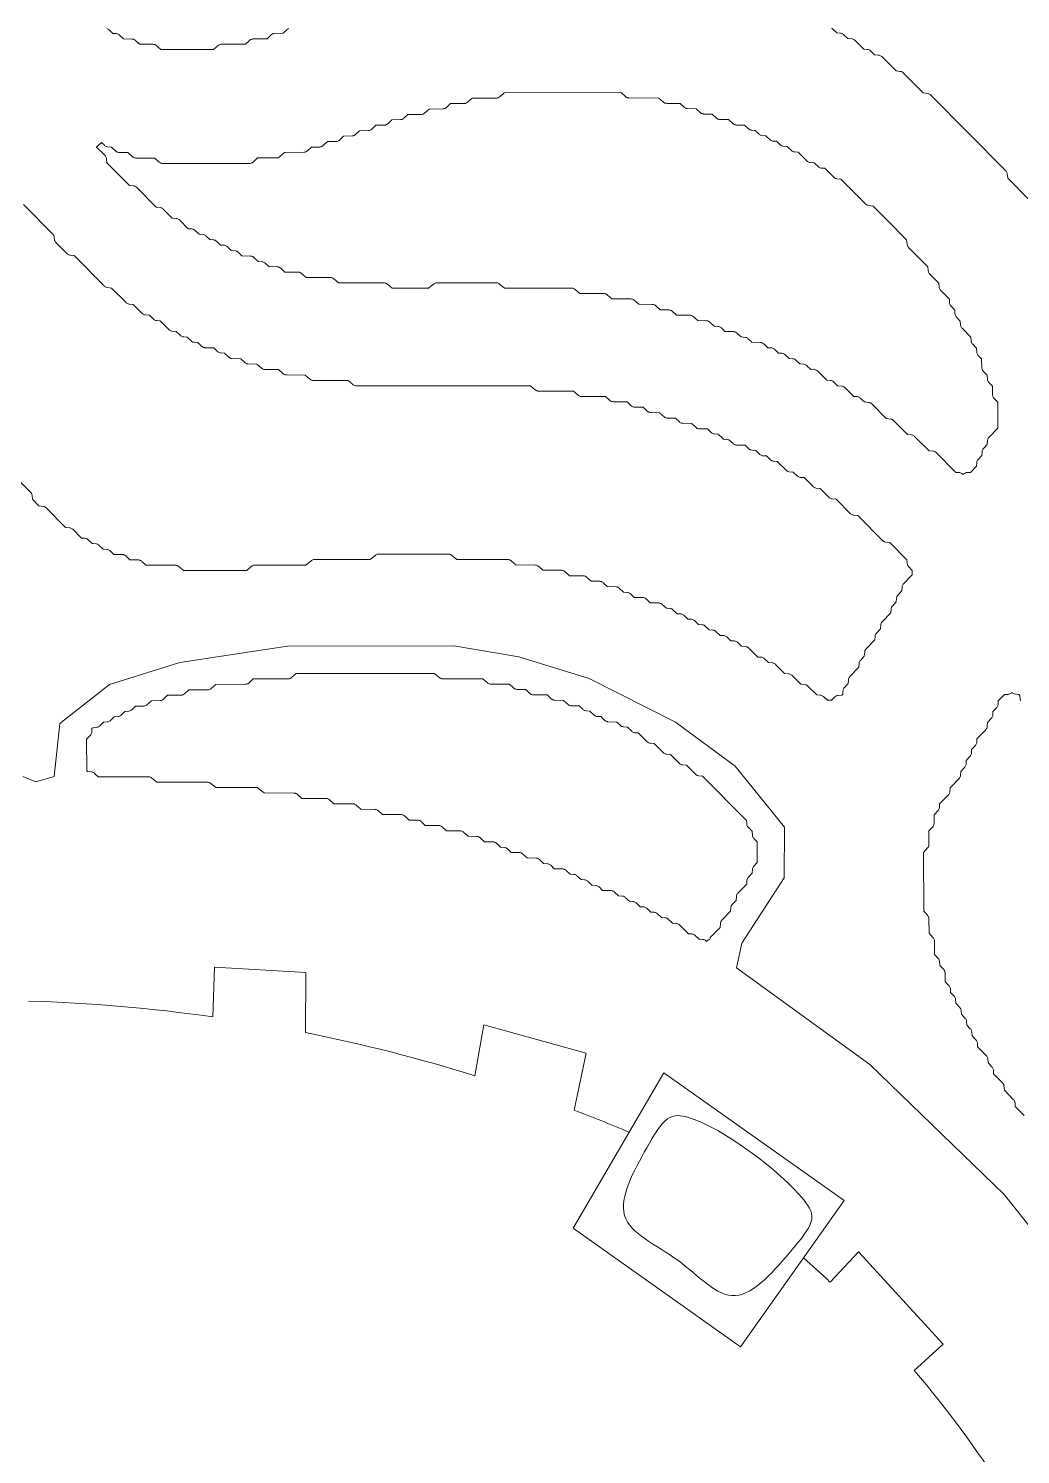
# Model space of a CAD drawing. Header units: inches. Extents: x 36 to 79.5, y 17.3 to 55.9.
# Drawn here: x 48.14 to 53.05, y 37.11 to 44.16 of the extents above; entities that cross this region are included whole.
import ezdxf

# ---------------------------------------------------------------- set-up
doc = ezdxf.new("R2010")
doc.units = ezdxf.units.IN
for name, color, linetype, lineweight in [('01_ORIGINAL_CAD', 7, 'Continuous', 20), ('02_APPROVED_PDF_OUTLINES', 7, 'Continuous', 15), ('04_APPROVED_PERIMETER', 7, 'Continuous', 15)]:
    doc.layers.add(name, color=color, linetype=linetype, lineweight=lineweight)

msp = doc.modelspace()

# ---------------------------------------------------------------- linework, layer by layer
at = {"layer": '01_ORIGINAL_CAD'}
msp.add_lwpolyline([(50.1404, 46.0145, -0.546754), (57.6505, 41.0455, 0.171391), (58.1845, 40.3509, 0.171391)], format="xyb", dxfattribs=at)
for points in [[(49.0534, 39.2724), (49.0621, 39.5186), (49.5148, 39.4915), (49.5133, 39.1941)], [(50.3503, 38.9811), (50.3957, 39.232), (50.9015, 39.0933), (50.8421, 38.8111)], [(51.2858, 38.9961), (52.1779, 38.364), (51.6649, 37.64), (50.8365, 38.2269), (51.2858, 38.9961)], [(52.2493, 38.1107), (52.1082, 37.9605)], [(52.2493, 38.1107), (52.6681, 37.6537), (52.5252, 37.5228)]]:
    msp.add_lwpolyline(points, dxfattribs=at)
for centre, radius, start, end in [((47.8977, 31.0932), 8.2604, 81.95727, 88.30736), ((47.8977, 31.0932), 8.2604, 72.72792, 78.72142), ((47.8977, 31.0932), 8.2604, 67.08551, 69.11803), ((48.3626, 33.9743), 5.4698, 46.78254, 48.64403), ((48.3626, 33.9743), 5.4698, 32.63878, 40.4465)]:
    msp.add_arc(centre, radius, start, end, dxfattribs=at)
at = {"layer": '02_APPROVED_PDF_OUTLINES'}
for points in [[(49.4292, 44.1611), (49.4265, 44.1598), (49.4239, 44.1581), (49.4215, 44.1561), (49.4016, 44.1371), (49.3586, 44.1361), (49.3556, 44.1358), (49.3526, 44.1352), (49.3497, 44.1342), (49.3469, 44.1329), (49.3443, 44.1312), (49.342, 44.1292), (49.3221, 44.1102), (49.2527, 44.1092), (49.2496, 44.1089), (49.2466, 44.1083), (49.2436, 44.1073), (49.2408, 44.106), (49.2382, 44.1043), (49.2358, 44.1023), (49.2161, 44.0835), (49.0966, 44.0831), (49.0936, 44.0829), (49.0906, 44.0823), (49.0878, 44.0814), (49.085, 44.0802), (49.0824, 44.0786), (49.0801, 44.0768), (49.0574, 44.0565), (48.7969, 44.0563), (48.7741, 44.0765), (48.7717, 44.0784), (48.7692, 44.08), (48.7664, 44.0812), (48.7635, 44.0821), (48.7606, 44.0826), (48.7576, 44.0828), (48.6912, 44.083), (48.6713, 44.1019), (48.669, 44.1039), (48.6664, 44.1055), (48.6636, 44.1069), (48.6607, 44.1079), (48.6577, 44.1085), (48.6546, 44.1087), (48.6117, 44.1096), (48.5916, 44.1287), (48.5889, 44.1309), (48.5858, 44.1328), (48.5825, 44.1342), (48.5791, 44.1351), (48.5755, 44.1355), (48.5588, 44.1362), (48.5385, 44.1555), (48.5357, 44.1577), (48.5327, 44.1596), (48.5294, 44.161)], [(53.0865, 43.3207), (52.9884, 43.42), (52.9852, 43.443), (52.9845, 43.4461), (52.9835, 43.4492), (52.982, 43.452), (52.9803, 43.4547), (52.9782, 43.4571), (52.6058, 43.8326), (52.6034, 43.8347), (52.6007, 43.8366), (52.5978, 43.838), (52.5948, 43.8391), (52.5916, 43.8397), (52.5689, 43.843), (52.4706, 43.9418), (52.4679, 43.9441), (52.465, 43.946), (52.4619, 43.9475), (52.4585, 43.9485), (52.4551, 43.949), (52.4355, 43.9508), (52.3642, 44.0222), (52.3616, 44.0245), (52.3587, 44.0264), (52.3555, 44.0279), (52.3522, 44.0289), (52.3487, 44.0295), (52.3287, 44.0313), (52.308, 44.0509), (52.3052, 44.0532), (52.3022, 44.055), (52.2989, 44.0564), (52.2954, 44.0573), (52.2919, 44.0578), (52.2755, 44.0585), (52.2313, 44.1027), (52.2287, 44.105), (52.2258, 44.1069), (52.2226, 44.1083), (52.2193, 44.1094), (52.2159, 44.1099), (52.1959, 44.1117), (52.1751, 44.1313), (52.1723, 44.1336), (52.1693, 44.1355), (52.166, 44.1369), (52.1626, 44.1378), (52.159, 44.1382), (52.1423, 44.1389), (52.122, 44.1581), (52.1192, 44.1604), (52.1162, 44.1623)], [(48.117, 43.2898), (48.2664, 43.1392), (48.2697, 43.1162), (48.2703, 43.113), (48.2714, 43.11), (48.2728, 43.1071), (48.2746, 43.1044), (48.2767, 43.102), (48.3322, 43.0465), (48.3348, 43.0442), (48.3377, 43.0423), (48.3409, 43.0408), (48.3442, 43.0398), (48.3477, 43.0392), (48.3672, 43.0375), (48.516, 42.8875), (48.5184, 42.8854), (48.5211, 42.8836), (48.524, 42.8821), (48.527, 42.881), (48.5302, 42.8804), (48.5529, 42.8771), (48.6246, 42.8051), (48.6273, 42.8029), (48.6302, 42.8009), (48.6333, 42.7995), (48.6367, 42.7984), (48.6401, 42.7979), (48.6597, 42.7962), (48.7044, 42.7515), (48.707, 42.7492), (48.7099, 42.7473), (48.7131, 42.7458), (48.7164, 42.7448), (48.7199, 42.7443), (48.7399, 42.7425), (48.7606, 42.7228), (48.7634, 42.7206), (48.7664, 42.7187), (48.7697, 42.7173), (48.7732, 42.7164), (48.7767, 42.716), (48.7931, 42.7153), (48.8373, 42.6711), (48.8399, 42.6688), (48.8428, 42.6669), (48.846, 42.6654), (48.8493, 42.6644), (48.8527, 42.6639), (48.8727, 42.6621), (48.8935, 42.6424), (48.8962, 42.6401), (48.8993, 42.6383), (48.9026, 42.6369), (48.906, 42.636), (48.9096, 42.6356), (48.9263, 42.6349), (48.9466, 42.6156), (48.9494, 42.6133), (48.9524, 42.6115), (48.9557, 42.6101), (48.9592, 42.6092), (48.9627, 42.6088), (48.9795, 42.6081), (48.9998, 42.5888), (49.0021, 42.5868), (49.0047, 42.5852), (49.0075, 42.5838), (49.0104, 42.5828), (49.0134, 42.5822), (49.0164, 42.582), (49.0591, 42.5811), (49.0764, 42.5638), (49.0791, 42.5616), (49.082, 42.5597), (49.0851, 42.5582), (49.0884, 42.5572), (49.0918, 42.5567), (49.1118, 42.5549), (49.1326, 42.5352), (49.1349, 42.5333), (49.1375, 42.5316), (49.1403, 42.5303), (49.1432, 42.5293), (49.1462, 42.5286), (49.1493, 42.5284), (49.1922, 42.5275), (49.2123, 42.5085), (49.2146, 42.5065), (49.2172, 42.5048), (49.22, 42.5035), (49.2229, 42.5025), (49.2259, 42.5019), (49.2289, 42.5016), (49.2724, 42.5007), (49.2954, 42.4802), (49.2978, 42.4784), (49.3003, 42.4768), (49.3031, 42.4756), (49.3059, 42.4747), (49.3089, 42.4741), (49.3119, 42.474), (49.3788, 42.4737), (49.4016, 42.4535), (49.404, 42.4516), (49.4066, 42.4501), (49.4093, 42.4488), (49.4122, 42.4479), (49.4152, 42.4474), (49.4182, 42.4472), (49.5116, 42.447), (49.5344, 42.4267), (49.5368, 42.4249), (49.5394, 42.4233), (49.5421, 42.4221), (49.545, 42.4212), (49.548, 42.4206), (49.551, 42.4205), (49.724, 42.4203), (49.7468, 42.4001), (49.7492, 42.3982), (49.7518, 42.3966), (49.7545, 42.3954), (49.7574, 42.3945), (49.7604, 42.394), (49.7634, 42.3938), (50.6266, 42.3941), (50.6494, 42.3739), (50.6517, 42.372), (50.6543, 42.3705), (50.6571, 42.3692), (50.66, 42.3683), (50.6629, 42.3678), (50.6659, 42.3676), (50.839, 42.3675), (50.8618, 42.3472), (50.8641, 42.3454), (50.8667, 42.3438), (50.8695, 42.3426), (50.8723, 42.3417), (50.8753, 42.3411), (50.8783, 42.3409), (50.9978, 42.3407), (51.0176, 42.3219), (51.02, 42.3199), (51.0226, 42.3183), (51.0254, 42.3169), (51.0284, 42.3159), (51.0314, 42.3153), (51.0345, 42.3151), (51.1039, 42.3141), (51.1239, 42.2952), (51.1262, 42.2932), (51.1288, 42.2915), (51.1316, 42.2902), (51.1345, 42.2892), (51.1375, 42.2886), (51.1405, 42.2883), (51.1835, 42.2874), (51.2036, 42.2684), (51.2059, 42.2664), (51.2085, 42.2647), (51.2113, 42.2634), (51.2142, 42.2624), (51.2172, 42.2618), (51.2202, 42.2615), (51.2636, 42.2606), (51.2867, 42.2402), (51.289, 42.2383), (51.2916, 42.2368), (51.2943, 42.2355), (51.2972, 42.2346), (51.3001, 42.2341), (51.3031, 42.2339), (51.343, 42.2337), (51.3629, 42.2148), (51.3653, 42.2129), (51.3679, 42.2112), (51.3706, 42.2098), (51.3735, 42.2089), (51.3765, 42.2082), (51.3796, 42.208), (51.423, 42.2071), (51.446, 42.1866), (51.4484, 42.1848), (51.451, 42.1832), (51.4537, 42.182), (51.4566, 42.1811), (51.4595, 42.1805), (51.4625, 42.1803), (51.5021, 42.1801), (51.5193, 42.1631), (51.5219, 42.1608), (51.5248, 42.1589), (51.528, 42.1575), (51.5313, 42.1564), (51.5347, 42.1559), (51.5547, 42.1541), (51.5754, 42.1345), (51.5782, 42.1322), (51.5813, 42.1303), (51.5845, 42.129), (51.588, 42.128), (51.5915, 42.1276), (51.6083, 42.1269), (51.6286, 42.1077), (51.6309, 42.1057), (51.6335, 42.104), (51.6363, 42.1027), (51.6392, 42.1017), (51.6422, 42.1011), (51.6452, 42.1008), (51.6879, 42.0999), (51.7052, 42.0827), (51.7079, 42.0804), (51.7108, 42.0785), (51.7139, 42.0771), (51.7172, 42.0761), (51.7206, 42.0755), (51.7406, 42.0738), (51.7614, 42.0541), (51.7642, 42.0518), (51.7672, 42.05), (51.7705, 42.0486), (51.774, 42.0477), (51.7775, 42.0472), (51.7942, 42.0465), (51.8145, 42.0273), (51.8173, 42.025), (51.8204, 42.0232), (51.8236, 42.0218), (51.8271, 42.0209), (51.8306, 42.0204), (51.847, 42.0197), (51.8912, 41.9755), (51.8938, 41.9732), (51.8967, 41.9713), (51.8999, 41.9699), (51.9032, 41.9689), (51.9067, 41.9683), (51.9267, 41.9665), (51.9474, 41.9469), (51.9502, 41.9446), (51.9532, 41.9427), (51.9565, 41.9414), (51.96, 41.9404), (51.9635, 41.94), (51.9799, 41.9393), (52.0241, 41.8951), (52.0267, 41.8928), (52.0296, 41.8909), (52.0328, 41.8895), (52.0361, 41.8884), (52.0395, 41.8879), (52.0592, 41.8861), (52.1038, 41.8415), (52.1064, 41.8392), (52.1093, 41.8373), (52.1125, 41.8358), (52.1158, 41.8348), (52.1193, 41.8343), (52.1389, 41.8325), (52.2101, 41.7611), (52.2127, 41.7588), (52.2157, 41.7569), (52.2188, 41.7554), (52.2222, 41.7544), (52.2256, 41.7538), (52.2452, 41.7521), (52.3696, 41.627), (52.3722, 41.6247), (52.3752, 41.6228), (52.3783, 41.6213), (52.3817, 41.6203), (52.3851, 41.6197), (52.4047, 41.618), (52.4891, 41.5329), (52.4898, 41.5162), (52.4902, 41.5126), (52.4911, 41.5092), (52.4925, 41.506), (52.4943, 41.503), (52.4965, 41.5002), (52.5153, 41.4801), (52.5153, 41.4588), (52.472, 41.4145), (52.4698, 41.4119), (52.4679, 41.409), (52.4665, 41.4058), (52.4655, 41.4025), (52.465, 41.3991), (52.4632, 41.3788), (52.4437, 41.3578), (52.4415, 41.355), (52.4397, 41.352), (52.4384, 41.3487), (52.4375, 41.3453), (52.4371, 41.3418), (52.4364, 41.3246), (52.4173, 41.3041), (52.4151, 41.3013), (52.4133, 41.2983), (52.4119, 41.295), (52.411, 41.2916), (52.4106, 41.2881), (52.41, 41.2713), (52.3662, 41.2266), (52.3639, 41.2239), (52.3621, 41.221), (52.3607, 41.2179), (52.3597, 41.2146), (52.3591, 41.2112), (52.3574, 41.1908), (52.3379, 41.1698), (52.3357, 41.167), (52.3339, 41.164), (52.3325, 41.1607), (52.3317, 41.1573), (52.3313, 41.1538), (52.3306, 41.137), (52.2868, 41.0923), (52.2846, 41.0897), (52.2827, 41.0868), (52.2813, 41.0836), (52.2803, 41.0803), (52.2798, 41.0769), (52.278, 41.0565), (52.2585, 41.0355), (52.2563, 41.0328), (52.2545, 41.0297), (52.2532, 41.0265), (52.2523, 41.0231), (52.2519, 41.0196), (52.2512, 41.0026), (52.2059, 40.9553), (52.2039, 40.953), (52.2023, 40.9504), (52.2009, 40.9478), (52.1999, 40.9449), (52.1993, 40.942), (52.1989, 40.939), (52.1982, 40.9218), (52.1792, 40.9013), (52.1769, 40.8985), (52.1751, 40.8955), (52.1738, 40.8922), (52.1729, 40.8888), (52.1725, 40.8853), (52.1718, 40.8686), (52.1673, 40.864), (52.1477, 40.8622), (52.1443, 40.8616), (52.141, 40.8606), (52.1379, 40.8592), (52.135, 40.8573), (52.1323, 40.855), (52.1153, 40.838), (52.095, 40.838), (52.0752, 40.8568), (52.0724, 40.8591), (52.0693, 40.8609), (52.0661, 40.8623), (52.0626, 40.8632), (52.0591, 40.8636), (52.0427, 40.8643), (51.9985, 40.9085), (51.9959, 40.9108), (51.993, 40.9127), (51.9898, 40.9142), (51.9865, 40.9152), (51.983, 40.9158), (51.9634, 40.9175), (51.9188, 40.9622), (51.9162, 40.9644), (51.9132, 40.9663), (51.9101, 40.9678), (51.9067, 40.9688), (51.9033, 40.9694), (51.8837, 40.9711), (51.839, 41.0158), (51.8364, 41.0181), (51.8335, 41.02), (51.8303, 41.0214), (51.827, 41.0225), (51.8236, 41.023), (51.8036, 41.0248), (51.7828, 41.0444), (51.7801, 41.0467), (51.777, 41.0486), (51.7737, 41.05), (51.7703, 41.0509), (51.7667, 41.0513), (51.7504, 41.052), (51.7062, 41.0962), (51.7035, 41.0985), (51.7006, 41.1004), (51.6975, 41.1019), (51.6941, 41.1029), (51.6907, 41.1034), (51.6707, 41.1052), (51.6499, 41.1249), (51.6472, 41.1271), (51.6441, 41.129), (51.6408, 41.1304), (51.6374, 41.1313), (51.6338, 41.1317), (51.6171, 41.1324), (51.5968, 41.1517), (51.594, 41.1539), (51.591, 41.1558), (51.5877, 41.1572), (51.5842, 41.1581), (51.5807, 41.1585), (51.564, 41.1592), (51.5437, 41.1785), (51.5409, 41.1807), (51.5378, 41.1826), (51.5346, 41.184), (51.5311, 41.1849), (51.5276, 41.1853), (51.5108, 41.186), (51.4905, 41.2053), (51.4878, 41.2075), (51.4847, 41.2094), (51.4814, 41.2108), (51.478, 41.2117), (51.4744, 41.2121), (51.4577, 41.2128), (51.4374, 41.2321), (51.4346, 41.2343), (51.4316, 41.2362), (51.4283, 41.2376), (51.4248, 41.2385), (51.4213, 41.2389), (51.4045, 41.2396), (51.3842, 41.2589), (51.3815, 41.2611), (51.3784, 41.263), (51.3751, 41.2644), (51.3717, 41.2653), (51.3681, 41.2657), (51.3514, 41.2664), (51.3311, 41.2857), (51.3283, 41.2879), (51.3253, 41.2898), (51.322, 41.2912), (51.3185, 41.2921), (51.315, 41.2925), (51.2983, 41.2932), (51.278, 41.3125), (51.2756, 41.3144), (51.273, 41.3161), (51.2703, 41.3174), (51.2674, 41.3184), (51.2644, 41.3191), (51.2613, 41.3193), (51.2183, 41.3202), (51.1983, 41.3392), (51.1959, 41.3412), (51.1934, 41.3429), (51.1906, 41.3442), (51.1877, 41.3452), (51.1847, 41.3458), (51.1816, 41.3461), (51.139, 41.347), (51.1216, 41.3642), (51.119, 41.3665), (51.1161, 41.3684), (51.1129, 41.3698), (51.1096, 41.3708), (51.1062, 41.3714), (51.0862, 41.3732), (51.0655, 41.3928), (51.0631, 41.3948), (51.0605, 41.3965), (51.0578, 41.3978), (51.0549, 41.3988), (51.0519, 41.3994), (51.0488, 41.3997), (51.0058, 41.4006), (50.9858, 41.4196), (50.9834, 41.4216), (50.9808, 41.4232), (50.9781, 41.4246), (50.9752, 41.4256), (50.9722, 41.4262), (50.9691, 41.4265), (50.9257, 41.4274), (50.9027, 41.4478), (50.9003, 41.4497), (50.8977, 41.4512), (50.895, 41.4525), (50.8921, 41.4534), (50.8891, 41.4539), (50.8861, 41.4541), (50.8193, 41.4543), (50.7964, 41.4746), (50.7941, 41.4764), (50.7915, 41.478), (50.7887, 41.4792), (50.7859, 41.4801), (50.7829, 41.4807), (50.7799, 41.4809), (50.687, 41.4811), (50.6671, 41.4999), (50.6647, 41.5019), (50.6621, 41.5036), (50.6593, 41.5049), (50.6563, 41.5059), (50.6533, 41.5065), (50.6501, 41.5067), (50.5538, 41.5077), (50.5309, 41.5281), (50.5285, 41.5299), (50.5259, 41.5315), (50.5232, 41.5327), (50.5203, 41.5336), (50.5173, 41.5342), (50.5143, 41.5343), (50.2611, 41.5344), (50.2351, 41.5556), (50.2323, 41.5576), (50.2293, 41.5592), (50.2261, 41.5603), (50.2227, 41.561), (50.2193, 41.5613), (49.8742, 41.561), (49.8708, 41.5608), (49.8674, 41.5601), (49.8642, 41.5589), (49.8612, 41.5573), (49.8584, 41.5553), (49.8325, 41.5341), (49.5557, 41.5339), (49.5523, 41.5337), (49.549, 41.533), (49.5457, 41.5318), (49.5427, 41.5302), (49.5399, 41.5283), (49.514, 41.507), (49.2608, 41.5066), (49.2578, 41.5064), (49.2548, 41.5058), (49.2519, 41.5049), (49.2492, 41.5037), (49.2466, 41.5021), (49.2442, 41.5002), (49.2215, 41.48), (48.908, 41.4798), (48.8852, 41.5), (48.8828, 41.5018), (48.8802, 41.5034), (48.8775, 41.5046), (48.8746, 41.5055), (48.8716, 41.5061), (48.8686, 41.5063), (48.7226, 41.5064), (48.7028, 41.5253), (48.7004, 41.5272), (48.6978, 41.5289), (48.6951, 41.5302), (48.6922, 41.5312), (48.6892, 41.5319), (48.6861, 41.5321), (48.6431, 41.533), (48.6231, 41.552), (48.6207, 41.554), (48.6181, 41.5557), (48.6154, 41.557), (48.6125, 41.558), (48.6095, 41.5586), (48.6064, 41.5589), (48.5638, 41.5598), (48.5464, 41.577), (48.5438, 41.5793), (48.5409, 41.5812), (48.5377, 41.5826), (48.5344, 41.5836), (48.531, 41.5842), (48.511, 41.5859), (48.4903, 41.6056), (48.4875, 41.6079), (48.4844, 41.6097), (48.4811, 41.6111), (48.4777, 41.612), (48.4741, 41.6125), (48.4574, 41.6132), (48.4371, 41.6324), (48.4344, 41.6347), (48.4313, 41.6365), (48.428, 41.6379), (48.4246, 41.6388), (48.421, 41.6393), (48.4047, 41.64), (48.3605, 41.6842), (48.3578, 41.6865), (48.3549, 41.6884), (48.3518, 41.6898), (48.3484, 41.6908), (48.345, 41.6914), (48.3254, 41.6931), (48.2299, 41.7895), (48.2275, 41.7916), (48.2248, 41.7934), (48.2219, 41.7949), (48.2188, 41.796), (48.2157, 41.7966), (48.193, 41.7999), (48.1609, 41.8323), (48.1591, 41.8523), (48.1586, 41.8557), (48.1576, 41.859), (48.1561, 41.8621), (48.1542, 41.865), (48.152, 41.8676), (48.0544, 41.9664)], [(53.0686, 38.7847), (53.0246, 38.8294), (53.0239, 38.8462), (53.0236, 38.8492), (53.0229, 38.8521), (53.0219, 38.8549), (53.0205, 38.8576), (53.0189, 38.8601), (53.0169, 38.8624), (52.971, 38.9101), (52.9692, 38.9303), (52.9687, 38.9337), (52.9677, 38.937), (52.9662, 38.9401), (52.9643, 38.943), (52.9621, 38.9456), (52.9181, 38.9903), (52.9174, 39.0071), (52.917, 39.0106), (52.9161, 39.014), (52.9147, 39.0173), (52.9129, 39.0203), (52.9107, 39.0231), (52.8911, 39.0441), (52.8893, 39.0644), (52.8888, 39.0678), (52.8878, 39.0711), (52.8863, 39.0743), (52.8845, 39.0772), (52.8822, 39.0798), (52.8382, 39.1245), (52.8375, 39.1413), (52.8371, 39.1448), (52.8362, 39.1482), (52.8348, 39.1514), (52.833, 39.1545), (52.8308, 39.1572), (52.8112, 39.1782), (52.8094, 39.1986), (52.8089, 39.202), (52.8079, 39.2052), (52.8065, 39.2083), (52.8046, 39.2112), (52.8024, 39.2138), (52.785, 39.2317), (52.7842, 39.2486), (52.7838, 39.2521), (52.7829, 39.2555), (52.7815, 39.2588), (52.7797, 39.2618), (52.7775, 39.2645), (52.7583, 39.2851), (52.7576, 39.3022), (52.7572, 39.3058), (52.7563, 39.3092), (52.7549, 39.3124), (52.7531, 39.3154), (52.7509, 39.3182), (52.7313, 39.3392), (52.7295, 39.3596), (52.7289, 39.3629), (52.728, 39.3662), (52.7265, 39.3693), (52.7247, 39.3722), (52.7225, 39.3748), (52.705, 39.3927), (52.7043, 39.4096), (52.7039, 39.4131), (52.703, 39.4165), (52.7016, 39.4197), (52.6998, 39.4228), (52.6976, 39.4255), (52.6786, 39.4458), (52.6776, 39.4895), (52.6773, 39.4925), (52.6767, 39.4955), (52.6757, 39.4984), (52.6744, 39.5011), (52.6728, 39.5037), (52.6709, 39.506), (52.6513, 39.527), (52.6495, 39.5474), (52.649, 39.5508), (52.648, 39.554), (52.6465, 39.5571), (52.6447, 39.56), (52.6425, 39.5626), (52.6254, 39.5801), (52.625, 39.6473), (52.6248, 39.6509), (52.624, 39.6543), (52.6227, 39.6577), (52.621, 39.6608), (52.6189, 39.6636), (52.5986, 39.6868), (52.5975, 39.7577), (52.5972, 39.7607), (52.5966, 39.7637), (52.5956, 39.7666), (52.5943, 39.7694), (52.5927, 39.772), (52.5907, 39.7744), (52.572, 39.7945), (52.5714, 40.085), (52.5915, 40.108), (52.5936, 40.1109), (52.5953, 40.114), (52.5966, 40.1174), (52.5973, 40.1208), (52.5976, 40.1244), (52.5977, 40.1919), (52.6164, 40.212), (52.6183, 40.2144), (52.62, 40.2169), (52.6213, 40.2197), (52.6222, 40.2225), (52.6228, 40.2255), (52.6231, 40.2285), (52.6239, 40.2722), (52.6428, 40.2926), (52.645, 40.2953), (52.6468, 40.2984), (52.6482, 40.3016), (52.6491, 40.305), (52.6495, 40.3085), (52.6502, 40.3253), (52.6939, 40.3701), (52.6962, 40.3727), (52.698, 40.3756), (52.6995, 40.3787), (52.7004, 40.382), (52.701, 40.3854), (52.7027, 40.4054), (52.7469, 40.4506), (52.7491, 40.4532), (52.751, 40.4562), (52.7524, 40.4593), (52.7534, 40.4626), (52.7539, 40.466), (52.7556, 40.4864), (52.7751, 40.5074), (52.7773, 40.5101), (52.7791, 40.5132), (52.7805, 40.5164), (52.7814, 40.5199), (52.7818, 40.5234), (52.7825, 40.5405), (52.8016, 40.5611), (52.8038, 40.5638), (52.8056, 40.5669), (52.8069, 40.5701), (52.8078, 40.5736), (52.8082, 40.5771), (52.8089, 40.5942), (52.828, 40.6148), (52.8302, 40.6175), (52.832, 40.6206), (52.8334, 40.6238), (52.8343, 40.6273), (52.8347, 40.6308), (52.8353, 40.6475), (52.8791, 40.6923), (52.8814, 40.6949), (52.8832, 40.6978), (52.8847, 40.701), (52.8856, 40.7043), (52.8862, 40.7077), (52.8879, 40.728), (52.9074, 40.749), (52.9096, 40.7518), (52.9114, 40.7548), (52.9128, 40.7581), (52.9136, 40.7615), (52.914, 40.765), (52.9147, 40.7822), (52.9338, 40.8027), (52.936, 40.8055), (52.9378, 40.8085), (52.9392, 40.8118), (52.9401, 40.8152), (52.9405, 40.8187), (52.9412, 40.8355), (52.9718, 40.8665), (52.988, 40.8672), (52.9915, 40.8676), (52.9949, 40.8685), (52.9982, 40.8699), (53.0012, 40.8717), (53.004, 40.8739), (53.007, 40.8768), (53.0082, 40.8757), (53.0109, 40.8739), (53.0138, 40.8725), (53.0168, 40.8714), (53.02, 40.8707), (53.0426, 40.8675), (53.0482, 40.8619), (53.05, 40.8419), (53.0505, 40.8385), (53.0515, 40.8352)]]:
    msp.add_lwpolyline(points, dxfattribs=at)
for points in [[(48.4772, 43.576), (48.4777, 43.5761), (48.4808, 43.5775), (48.4838, 43.5793), (48.4864, 43.5815), (48.503, 43.5973), (48.5171, 43.5833), (48.5197, 43.5811), (48.5226, 43.5792), (48.5257, 43.5777), (48.529, 43.5767), (48.5325, 43.5762), (48.5525, 43.5744), (48.5732, 43.5547), (48.5756, 43.5528), (48.5782, 43.5511), (48.5809, 43.5498), (48.5838, 43.5488), (48.5868, 43.5481), (48.5899, 43.5479), (48.6333, 43.547), (48.6563, 43.5265), (48.6587, 43.5247), (48.6613, 43.5231), (48.664, 43.5219), (48.6669, 43.521), (48.6699, 43.5204), (48.6729, 43.5202), (48.7663, 43.52), (48.7891, 43.4998), (48.7915, 43.4979), (48.7941, 43.4964), (48.7968, 43.4951), (48.7997, 43.4942), (48.8027, 43.4937), (48.8057, 43.4935), (49.2363, 43.4938), (49.2393, 43.494), (49.2423, 43.4946), (49.2452, 43.4955), (49.248, 43.4967), (49.2506, 43.4983), (49.2529, 43.5002), (49.2757, 43.5204), (49.3691, 43.5208), (49.3721, 43.521), (49.375, 43.5215), (49.3779, 43.5224), (49.3807, 43.5237), (49.3832, 43.5252), (49.3856, 43.5271), (49.4084, 43.5474), (49.5048, 43.5486), (49.5079, 43.5488), (49.5109, 43.5494), (49.5139, 43.5504), (49.5167, 43.5518), (49.5193, 43.5535), (49.5217, 43.5555), (49.5415, 43.5743), (49.5814, 43.5746), (49.5844, 43.5748), (49.5873, 43.5754), (49.5902, 43.5763), (49.5929, 43.5775), (49.5955, 43.5791), (49.5979, 43.5809), (49.6208, 43.6014), (49.6642, 43.6024), (49.6673, 43.6026), (49.6703, 43.6033), (49.6732, 43.6043), (49.676, 43.6056), (49.6785, 43.6073), (49.6809, 43.6093), (49.7009, 43.6283), (49.7438, 43.6293), (49.7469, 43.6295), (49.7499, 43.6302), (49.7528, 43.6312), (49.7555, 43.6325), (49.7581, 43.6342), (49.7605, 43.6362), (49.7804, 43.6552), (49.8234, 43.6562), (49.8264, 43.6564), (49.8294, 43.6571), (49.8324, 43.6581), (49.8351, 43.6594), (49.8377, 43.6611), (49.8401, 43.6631), (49.86, 43.6821), (49.903, 43.6831), (49.906, 43.6833), (49.909, 43.684), (49.9119, 43.685), (49.9147, 43.6863), (49.9173, 43.688), (49.9196, 43.69), (49.9396, 43.709), (49.9825, 43.71), (49.9856, 43.7102), (49.9886, 43.7109), (49.9915, 43.7119), (49.9943, 43.7132), (49.9969, 43.7149), (49.9992, 43.7169), (50.019, 43.7357), (50.0854, 43.736), (50.0884, 43.7362), (50.0913, 43.7368), (50.0942, 43.7377), (50.097, 43.7389), (50.0995, 43.7405), (50.1019, 43.7424), (50.1246, 43.7626), (50.1915, 43.7629), (50.1945, 43.7631), (50.1975, 43.7637), (50.2003, 43.7646), (50.2031, 43.7658), (50.2057, 43.7674), (50.208, 43.7693), (50.2308, 43.7896), (50.2976, 43.7899), (50.3006, 43.7901), (50.3036, 43.7906), (50.3065, 43.7915), (50.3092, 43.7928), (50.3118, 43.7943), (50.3142, 43.7962), (50.3369, 43.8165), (50.4568, 43.8168), (50.4598, 43.817), (50.4628, 43.8176), (50.4657, 43.8185), (50.4684, 43.8197), (50.471, 43.8213), (50.4734, 43.8232), (50.4961, 43.8434), (51.0751, 43.8438), (51.0979, 43.8236), (51.1002, 43.8217), (51.1028, 43.8202), (51.1056, 43.8189), (51.1084, 43.818), (51.1114, 43.8175), (51.1144, 43.8173), (51.2609, 43.8171), (51.2837, 43.7969), (51.2861, 43.795), (51.2887, 43.7935), (51.2914, 43.7922), (51.2943, 43.7913), (51.2972, 43.7908), (51.3002, 43.7906), (51.3666, 43.7904), (51.3865, 43.7716), (51.3889, 43.7696), (51.3914, 43.7679), (51.3942, 43.7666), (51.3971, 43.7656), (51.4001, 43.765), (51.4032, 43.7647), (51.4461, 43.7638), (51.4662, 43.7448), (51.4685, 43.7428), (51.4711, 43.7411), (51.4739, 43.7398), (51.4768, 43.7388), (51.4798, 43.7382), (51.4829, 43.7379), (51.5258, 43.737), (51.5459, 43.718), (51.5482, 43.716), (51.5508, 43.7144), (51.5536, 43.713), (51.5565, 43.712), (51.5595, 43.7114), (51.5625, 43.7112), (51.606, 43.7102), (51.629, 43.6898), (51.6314, 43.688), (51.6339, 43.6864), (51.6367, 43.6852), (51.6395, 43.6843), (51.6425, 43.6837), (51.6455, 43.6835), (51.6853, 43.6833), (51.7052, 43.6644), (51.708, 43.6622), (51.7111, 43.6603), (51.7144, 43.6589), (51.7178, 43.658), (51.7214, 43.6576), (51.7378, 43.6569), (51.7554, 43.6394), (51.758, 43.6372), (51.7609, 43.6353), (51.764, 43.6338), (51.7674, 43.6328), (51.7708, 43.6323), (51.7908, 43.6305), (51.8115, 43.6108), (51.8143, 43.6086), (51.8173, 43.6067), (51.8206, 43.6053), (51.8241, 43.6044), (51.8276, 43.604), (51.844, 43.6033), (51.8617, 43.5858), (51.8643, 43.5836), (51.8672, 43.5817), (51.8703, 43.5802), (51.8736, 43.5792), (51.8771, 43.5787), (51.897, 43.5769), (51.9178, 43.5572), (51.9206, 43.555), (51.9236, 43.5531), (51.9269, 43.5517), (51.9304, 43.5508), (51.9339, 43.5504), (51.9503, 43.5497), (51.9944, 43.5055), (51.9971, 43.5032), (52, 43.5013), (52.0032, 43.4998), (52.0065, 43.4988), (52.0099, 43.4983), (52.0299, 43.4965), (52.0507, 43.4768), (52.0534, 43.4746), (52.0565, 43.4727), (52.0598, 43.4713), (52.0632, 43.4704), (52.0668, 43.47), (52.0831, 43.4693), (52.1273, 43.4251), (52.13, 43.4228), (52.1329, 43.4209), (52.136, 43.4194), (52.1394, 43.4184), (52.1428, 43.4178), (52.1624, 43.4161), (52.2845, 43.2929), (52.2869, 43.2908), (52.2896, 43.289), (52.2925, 43.2875), (52.2955, 43.2865), (52.2987, 43.2858), (52.3214, 43.2826), (52.3908, 43.2125), (52.487, 43.1155), (52.4903, 43.0925), (52.4909, 43.0894), (52.4919, 43.0863), (52.4934, 43.0835), (52.4951, 43.0808), (52.4973, 43.0784), (52.5929, 42.9819), (52.5947, 42.9619), (52.5952, 42.9585), (52.5962, 42.9552), (52.5977, 42.9521), (52.5995, 42.9492), (52.6018, 42.9466), (52.6462, 42.9015), (52.6479, 42.8815), (52.6485, 42.8781), (52.6495, 42.8748), (52.6509, 42.8716), (52.6528, 42.8687), (52.655, 42.8661), (52.699, 42.8214), (52.6997, 42.8046), (52.7001, 42.8011), (52.701, 42.7977), (52.7024, 42.7945), (52.7042, 42.7914), (52.7064, 42.7887), (52.7256, 42.7681), (52.7264, 42.751), (52.7268, 42.7475), (52.7277, 42.7441), (52.7291, 42.7408), (52.7309, 42.7378), (52.7331, 42.735), (52.7527, 42.714), (52.7545, 42.6937), (52.755, 42.6903), (52.756, 42.687), (52.7575, 42.6838), (52.7593, 42.6809), (52.7616, 42.6783), (52.8055, 42.6336), (52.8063, 42.6168), (52.8067, 42.6133), (52.8076, 42.6099), (52.8089, 42.6067), (52.8108, 42.6036), (52.813, 42.6009), (52.8326, 42.5799), (52.8344, 42.5595), (52.8349, 42.5561), (52.8359, 42.5529), (52.8373, 42.5498), (52.8391, 42.5469), (52.8414, 42.5443), (52.8586, 42.5266), (52.8596, 42.4832), (52.8598, 42.4802), (52.8605, 42.4772), (52.8614, 42.4743), (52.8628, 42.4716), (52.8644, 42.4691), (52.8663, 42.4667), (52.8859, 42.4457), (52.8877, 42.4254), (52.8882, 42.422), (52.8892, 42.4187), (52.8907, 42.4156), (52.8925, 42.4127), (52.8947, 42.4101), (52.9119, 42.3924), (52.9129, 42.3491), (52.9132, 42.346), (52.9138, 42.3431), (52.9148, 42.3402), (52.9161, 42.3375), (52.9177, 42.3349), (52.9197, 42.3326), (52.9384, 42.3125), (52.9387, 42.1838), (52.8953, 42.1395), (52.8931, 42.1369), (52.8912, 42.134), (52.8898, 42.1308), (52.8888, 42.1275), (52.8883, 42.1241), (52.8866, 42.1038), (52.8671, 42.0828), (52.8649, 42.08), (52.863, 42.077), (52.8617, 42.0737), (52.8608, 42.0703), (52.8604, 42.0668), (52.8597, 42.0496), (52.8406, 42.0291), (52.8384, 42.0263), (52.8366, 42.0233), (52.8352, 42.02), (52.8344, 42.0166), (52.834, 42.0131), (52.8333, 41.9963), (52.8027, 41.9653), (52.7864, 41.9646), (52.7829, 41.9642), (52.7795, 41.9633), (52.7763, 41.9619), (52.7732, 41.9601), (52.7705, 41.9579), (52.7668, 41.9544), (52.763, 41.9579), (52.7603, 41.9601), (52.7573, 41.9619), (52.754, 41.9633), (52.7506, 41.9642), (52.7471, 41.9646), (52.7308, 41.9653), (52.6334, 42.0631), (52.6308, 42.0654), (52.6279, 42.0673), (52.6247, 42.0688), (52.6214, 42.0698), (52.6179, 42.0704), (52.5983, 42.0721), (52.5271, 42.1435), (52.5244, 42.1458), (52.5215, 42.1477), (52.5184, 42.1492), (52.515, 42.1503), (52.5116, 42.1508), (52.492, 42.1525), (52.4231, 42.2221), (52.4207, 42.2242), (52.418, 42.226), (52.4151, 42.2275), (52.412, 42.2285), (52.4089, 42.2292), (52.3862, 42.2324), (52.3144, 42.3044), (52.3118, 42.3067), (52.3089, 42.3086), (52.3057, 42.3101), (52.3024, 42.3111), (52.2989, 42.3117), (52.2789, 42.3135), (52.2582, 42.3331), (52.2554, 42.3354), (52.2523, 42.3372), (52.2491, 42.3386), (52.2456, 42.3395), (52.2421, 42.34), (52.2257, 42.3407), (52.1815, 42.3849), (52.1789, 42.3872), (52.176, 42.3891), (52.1728, 42.3905), (52.1695, 42.3916), (52.166, 42.3921), (52.146, 42.3939), (52.1253, 42.4135), (52.1225, 42.4158), (52.1195, 42.4177), (52.1162, 42.4191), (52.1127, 42.42), (52.1092, 42.4204), (52.0928, 42.4211), (52.0486, 42.4653), (52.046, 42.4676), (52.0431, 42.4695), (52.0399, 42.471), (52.0366, 42.472), (52.0332, 42.4725), (52.0132, 42.4743), (51.9924, 42.494), (51.9897, 42.4962), (51.9866, 42.4981), (51.9833, 42.4995), (51.9799, 42.5004), (51.9763, 42.5008), (51.9596, 42.5015), (51.9393, 42.5208), (51.9365, 42.523), (51.9335, 42.5249), (51.9302, 42.5263), (51.9267, 42.5272), (51.9232, 42.5276), (51.9064, 42.5283), (51.8861, 42.5476), (51.8834, 42.5498), (51.8803, 42.5517), (51.877, 42.5531), (51.8736, 42.554), (51.87, 42.5544), (51.8533, 42.5551), (51.833, 42.5744), (51.8302, 42.5766), (51.8272, 42.5785), (51.8239, 42.5799), (51.8204, 42.5808), (51.8169, 42.5812), (51.8002, 42.5819), (51.7799, 42.6012), (51.7775, 42.6031), (51.7749, 42.6048), (51.7722, 42.6061), (51.7693, 42.6071), (51.7663, 42.6078), (51.7632, 42.608), (51.7206, 42.6089), (51.7032, 42.6262), (51.7006, 42.6284), (51.6977, 42.6303), (51.6945, 42.6318), (51.6912, 42.6328), (51.6878, 42.6333), (51.6678, 42.6351), (51.647, 42.6547), (51.6447, 42.6567), (51.6421, 42.6584), (51.6393, 42.6597), (51.6364, 42.6607), (51.6334, 42.6613), (51.6304, 42.6616), (51.5877, 42.6625), (51.5704, 42.6797), (51.5677, 42.682), (51.5648, 42.6839), (51.5617, 42.6853), (51.5584, 42.6863), (51.555, 42.6869), (51.535, 42.6887), (51.5142, 42.7083), (51.5119, 42.7103), (51.5093, 42.712), (51.5065, 42.7133), (51.5036, 42.7143), (51.5006, 42.7149), (51.4975, 42.7152), (51.4541, 42.7161), (51.4311, 42.7365), (51.4287, 42.7384), (51.4261, 42.7399), (51.4234, 42.7412), (51.4205, 42.7421), (51.4176, 42.7426), (51.4146, 42.7428), (51.3482, 42.743), (51.3283, 42.7619), (51.3259, 42.7638), (51.3234, 42.7655), (51.3206, 42.7668), (51.3177, 42.7678), (51.3147, 42.7685), (51.3116, 42.7687), (51.2682, 42.7696), (51.2452, 42.7901), (51.2428, 42.7919), (51.2402, 42.7935), (51.2375, 42.7947), (51.2346, 42.7956), (51.2317, 42.7962), (51.2287, 42.7964), (51.1618, 42.7966), (51.1389, 42.8168), (51.1366, 42.8187), (51.134, 42.8203), (51.1313, 42.8215), (51.1284, 42.8224), (51.1254, 42.8229), (51.1224, 42.8231), (51.029, 42.8233), (51.0062, 42.8436), (51.0038, 42.8454), (51.0012, 42.847), (50.9985, 42.8482), (50.9956, 42.8491), (50.9926, 42.8497), (50.9896, 42.8499), (50.8697, 42.85), (50.8469, 42.8703), (50.8445, 42.8722), (50.8419, 42.8737), (50.8391, 42.875), (50.8363, 42.8759), (50.8333, 42.8764), (50.8303, 42.8766), (50.4974, 42.8766), (50.4715, 42.8978), (50.4687, 42.8998), (50.4656, 42.9014), (50.4624, 42.9025), (50.459, 42.9032), (50.4556, 42.9034), (50.1636, 42.9032), (50.1602, 42.903), (50.1569, 42.9023), (50.1536, 42.9011), (50.1506, 42.8995), (50.1478, 42.8976), (50.122, 42.8763), (49.9406, 42.8762), (49.9178, 42.8964), (49.9154, 42.8983), (49.9128, 42.8999), (49.91, 42.9011), (49.9072, 42.902), (49.9042, 42.9025), (49.9012, 42.9027), (49.6751, 42.9028), (49.6523, 42.9231), (49.6499, 42.9249), (49.6473, 42.9265), (49.6446, 42.9277), (49.6417, 42.9286), (49.6387, 42.9292), (49.6357, 42.9294), (49.5158, 42.9296), (49.4929, 42.9498), (49.4906, 42.9517), (49.488, 42.9532), (49.4853, 42.9545), (49.4824, 42.9554), (49.4794, 42.9559), (49.4764, 42.9561), (49.41, 42.9563), (49.3902, 42.9751), (49.3878, 42.9771), (49.3852, 42.9788), (49.3825, 42.9801), (49.3796, 42.9811), (49.3765, 42.9817), (49.3735, 42.982), (49.3309, 42.9829), (49.3135, 43.0001), (49.3109, 43.0024), (49.308, 43.0043), (49.3048, 43.0057), (49.3015, 43.0067), (49.2981, 43.0073), (49.2781, 43.009), (49.2573, 43.0287), (49.255, 43.0307), (49.2524, 43.0324), (49.2496, 43.0337), (49.2467, 43.0347), (49.2437, 43.0353), (49.2407, 43.0356), (49.198, 43.0365), (49.1807, 43.0537), (49.178, 43.056), (49.1751, 43.0578), (49.172, 43.0593), (49.1687, 43.0603), (49.1653, 43.0609), (49.1453, 43.0626), (49.1245, 43.0823), (49.1217, 43.0846), (49.1187, 43.0864), (49.1154, 43.0878), (49.1119, 43.0887), (49.1084, 43.0891), (49.0917, 43.0899), (49.0714, 43.1091), (49.0686, 43.1114), (49.0655, 43.1132), (49.0623, 43.1146), (49.0588, 43.1155), (49.0553, 43.1159), (49.0388, 43.1166), (49.0212, 43.1341), (49.0186, 43.1364), (49.0157, 43.1382), (49.0126, 43.1397), (49.0093, 43.1407), (49.0058, 43.1413), (48.9858, 43.143), (48.9651, 43.1627), (48.9623, 43.165), (48.9593, 43.1668), (48.956, 43.1682), (48.9525, 43.1691), (48.949, 43.1695), (48.9326, 43.1702), (48.8884, 43.2144), (48.8858, 43.2167), (48.8829, 43.2186), (48.8797, 43.2201), (48.8764, 43.2211), (48.873, 43.2217), (48.8533, 43.2234), (48.8087, 43.2681), (48.8061, 43.2704), (48.8032, 43.2723), (48.8, 43.2737), (48.7967, 43.2747), (48.7932, 43.2753), (48.7736, 43.277), (48.6758, 43.3753), (48.6732, 43.3776), (48.6703, 43.3795), (48.6671, 43.381), (48.6638, 43.382), (48.6603, 43.3826), (48.6407, 43.3843), (48.5293, 43.4967), (48.5276, 43.5166), (48.527, 43.52), (48.526, 43.5233), (48.5246, 43.5264), (48.5227, 43.5293), (48.5205, 43.532)], [(49.4663, 40.9707), (50.1515, 40.9712), (50.1743, 40.951), (50.1766, 40.9492), (50.1792, 40.9476), (50.182, 40.9464), (50.1849, 40.9455), (50.1878, 40.9449), (50.1908, 40.9447), (50.3904, 40.9446), (50.4132, 40.9244), (50.4156, 40.9225), (50.4182, 40.9209), (50.4209, 40.9197), (50.4238, 40.9188), (50.4268, 40.9183), (50.4298, 40.9181), (50.5227, 40.9179), (50.5426, 40.899), (50.5449, 40.8971), (50.5475, 40.8954), (50.5502, 40.8941), (50.5532, 40.8931), (50.5562, 40.8924), (50.5592, 40.8922), (50.6022, 40.8913), (50.6222, 40.8723), (50.6246, 40.8703), (50.6272, 40.8686), (50.63, 40.8673), (50.633, 40.8663), (50.636, 40.8656), (50.6391, 40.8654), (50.7085, 40.8644), (50.7285, 40.8455), (50.7308, 40.8435), (50.7334, 40.8419), (50.7362, 40.8405), (50.7391, 40.8395), (50.7421, 40.8389), (50.7451, 40.8387), (50.7886, 40.8377), (50.8116, 40.8173), (50.814, 40.8155), (50.8165, 40.8139), (50.8192, 40.8127), (50.8221, 40.8118), (50.8251, 40.8112), (50.8281, 40.811), (50.8676, 40.8108), (50.8848, 40.7937), (50.8874, 40.7915), (50.8904, 40.7896), (50.8935, 40.7881), (50.8968, 40.7871), (50.9002, 40.7866), (50.9202, 40.7848), (50.941, 40.7651), (50.9437, 40.7629), (50.9468, 40.761), (50.9501, 40.7596), (50.9535, 40.7587), (50.9571, 40.7583), (50.9738, 40.7576), (50.9941, 40.7383), (50.9965, 40.7364), (50.999, 40.7347), (51.0018, 40.7334), (51.0047, 40.7324), (51.0077, 40.7317), (51.0108, 40.7315), (51.0534, 40.7306), (51.0708, 40.7134), (51.0734, 40.7111), (51.0763, 40.7092), (51.0795, 40.7078), (51.0828, 40.7067), (51.0862, 40.7062), (51.1062, 40.7044), (51.1269, 40.6848), (51.1297, 40.6825), (51.1328, 40.6806), (51.136, 40.6793), (51.1395, 40.6783), (51.143, 40.6779), (51.1594, 40.6772), (51.2036, 40.633), (51.2062, 40.6307), (51.2091, 40.6288), (51.2123, 40.6274), (51.2156, 40.6263), (51.2191, 40.6258), (51.2387, 40.624), (51.2833, 40.5794), (51.2859, 40.5771), (51.2889, 40.5752), (51.292, 40.5737), (51.2954, 40.5727), (51.2988, 40.5722), (51.3184, 40.5704), (51.3631, 40.5258), (51.3657, 40.5235), (51.3686, 40.5216), (51.3718, 40.5201), (51.3751, 40.5191), (51.3785, 40.5185), (51.3981, 40.5168), (51.4428, 40.4722), (51.4454, 40.4699), (51.4483, 40.468), (51.4515, 40.4665), (51.4548, 40.4655), (51.4583, 40.4649), (51.4778, 40.4632), (51.6952, 40.244), (51.696, 40.2272), (51.6964, 40.2237), (51.6973, 40.2203), (51.6986, 40.2171), (51.7004, 40.214), (51.7027, 40.2113), (51.7223, 40.1903), (51.724, 40.1699), (51.7246, 40.1665), (51.7256, 40.1633), (51.727, 40.1602), (51.7288, 40.1573), (51.7311, 40.1547), (51.7481, 40.1372), (51.7483, 40.0356), (51.7313, 40.0182), (51.7291, 40.0156), (51.7273, 40.0127), (51.7259, 40.0096), (51.7249, 40.0063), (51.7244, 40.0029), (51.7227, 39.9825), (51.7032, 39.9615), (51.7009, 39.9588), (51.6991, 39.9557), (51.6978, 39.9525), (51.6969, 39.949), (51.6965, 39.9455), (51.6958, 39.9288), (51.652, 39.884), (51.6498, 39.8814), (51.6479, 39.8785), (51.6465, 39.8753), (51.6455, 39.872), (51.645, 39.8686), (51.6433, 39.8483), (51.6238, 39.8273), (51.6216, 39.8245), (51.6198, 39.8215), (51.6184, 39.8182), (51.6175, 39.8148), (51.6171, 39.8113), (51.6164, 39.7945), (51.5727, 39.7498), (51.5704, 39.7471), (51.5686, 39.7442), (51.5671, 39.7411), (51.5661, 39.7378), (51.5656, 39.7344), (51.5639, 39.7144), (51.5197, 39.6692), (51.5176, 39.6667), (51.5158, 39.664), (51.5144, 39.6611), (51.5134, 39.658), (51.5128, 39.6549), (51.5127, 39.6549), (51.5095, 39.654), (51.5063, 39.6526), (51.5034, 39.6509), (51.5008, 39.6487), (51.4971, 39.6452), (51.4933, 39.6487), (51.4906, 39.6509), (51.4875, 39.6527), (51.4843, 39.6541), (51.4809, 39.655), (51.4774, 39.6554), (51.4606, 39.6561), (51.4403, 39.6753), (51.4376, 39.6776), (51.4345, 39.6795), (51.4312, 39.6809), (51.4278, 39.6818), (51.4242, 39.6822), (51.4079, 39.6829), (51.3637, 39.7271), (51.3611, 39.7294), (51.3582, 39.7313), (51.355, 39.7328), (51.3517, 39.7338), (51.3482, 39.7343), (51.3282, 39.7361), (51.3075, 39.7558), (51.3047, 39.758), (51.3017, 39.7599), (51.2984, 39.7613), (51.2949, 39.7622), (51.2914, 39.7626), (51.2746, 39.7633), (51.2543, 39.7826), (51.2516, 39.7848), (51.2485, 39.7867), (51.2452, 39.7881), (51.2418, 39.789), (51.2382, 39.7894), (51.2215, 39.7901), (51.2012, 39.8094), (51.1984, 39.8116), (51.1954, 39.8135), (51.1921, 39.8149), (51.1886, 39.8158), (51.1851, 39.8162), (51.1684, 39.8169), (51.1481, 39.8362), (51.1453, 39.8384), (51.1422, 39.8403), (51.1389, 39.8417), (51.1355, 39.8426), (51.1319, 39.843), (51.1152, 39.8437), (51.0949, 39.863), (51.0922, 39.8652), (51.0891, 39.8671), (51.0858, 39.8685), (51.0824, 39.8694), (51.0788, 39.8698), (51.0621, 39.8705), (51.0418, 39.8898), (51.0394, 39.8917), (51.0368, 39.8934), (51.0341, 39.8947), (51.0312, 39.8957), (51.0282, 39.8964), (51.0251, 39.8966), (50.9825, 39.8975), (50.9651, 39.9148), (50.9625, 39.917), (50.9596, 39.9189), (50.9564, 39.9204), (50.9531, 39.9214), (50.9497, 39.9219), (50.9297, 39.9237), (50.909, 39.9433), (50.9062, 39.9456), (50.9031, 39.9475), (50.8998, 39.9489), (50.8964, 39.9498), (50.8928, 39.9502), (50.8761, 39.9509), (50.8558, 39.9701), (50.8531, 39.9724), (50.85, 39.9743), (50.8467, 39.9757), (50.8433, 39.9766), (50.8397, 39.977), (50.823, 39.9777), (50.8027, 39.9969), (50.8003, 39.9989), (50.7977, 40.0006), (50.795, 40.0019), (50.7921, 40.0029), (50.7891, 40.0035), (50.786, 40.0038), (50.7434, 40.0047), (50.726, 40.0219), (50.7234, 40.0242), (50.7205, 40.0261), (50.7173, 40.0275), (50.714, 40.0285), (50.7106, 40.0291), (50.6906, 40.0309), (50.6698, 40.0505), (50.6675, 40.0525), (50.6649, 40.0542), (50.6622, 40.0555), (50.6592, 40.0565), (50.6562, 40.0571), (50.6532, 40.0574), (50.6098, 40.0583), (50.5867, 40.0787), (50.5844, 40.0806), (50.5818, 40.0821), (50.5791, 40.0834), (50.5762, 40.0843), (50.5733, 40.0848), (50.5703, 40.085), (50.5307, 40.0852), (50.5135, 40.1023), (50.5109, 40.1046), (50.508, 40.1064), (50.5048, 40.1079), (50.5015, 40.1089), (50.4981, 40.1094), (50.4781, 40.1112), (50.4573, 40.1309), (50.455, 40.1329), (50.4524, 40.1345), (50.4496, 40.1359), (50.4467, 40.1369), (50.4437, 40.1375), (50.4407, 40.1377), (50.3977, 40.1387), (50.3777, 40.1577), (50.3753, 40.1596), (50.3727, 40.1613), (50.37, 40.1626), (50.3671, 40.1636), (50.364, 40.1643), (50.361, 40.1645), (50.3176, 40.1654), (50.2945, 40.1859), (50.2922, 40.1877), (50.2896, 40.1893), (50.2869, 40.1905), (50.284, 40.1914), (50.281, 40.192), (50.278, 40.1922), (50.2111, 40.1924), (50.1883, 40.2126), (50.1859, 40.2145), (50.1834, 40.216), (50.1806, 40.2173), (50.1778, 40.2182), (50.1748, 40.2187), (50.1718, 40.2189), (50.1054, 40.2191), (50.0855, 40.238), (50.0832, 40.2399), (50.0806, 40.2416), (50.0778, 40.243), (50.0749, 40.2439), (50.0719, 40.2446), (50.0688, 40.2448), (50.0254, 40.2457), (50.0024, 40.2662), (50, 40.268), (49.9974, 40.2696), (49.9947, 40.2708), (49.9918, 40.2717), (49.9889, 40.2723), (49.9859, 40.2725), (49.8929, 40.2727), (49.8731, 40.2915), (49.8707, 40.2935), (49.8681, 40.2952), (49.8653, 40.2965), (49.8623, 40.2975), (49.8593, 40.2981), (49.8562, 40.2983), (49.7863, 40.2993), (49.7634, 40.3197), (49.761, 40.3215), (49.7584, 40.3231), (49.7557, 40.3243), (49.7528, 40.3252), (49.7499, 40.3258), (49.7469, 40.326), (49.6534, 40.3262), (49.6306, 40.3464), (49.6282, 40.3483), (49.6257, 40.3498), (49.6229, 40.3511), (49.62, 40.352), (49.6171, 40.3525), (49.6141, 40.3527), (49.4941, 40.3529), (49.4713, 40.3731), (49.4689, 40.375), (49.4663, 40.3766), (49.4636, 40.3778), (49.4607, 40.3787), (49.4578, 40.3792), (49.4547, 40.3794), (49.3077, 40.3796), (49.2817, 40.4008), (49.2789, 40.4028), (49.2759, 40.4043), (49.2727, 40.4055), (49.2693, 40.4062), (49.2659, 40.4064), (49.0687, 40.4063), (49.0428, 40.4274), (49.04, 40.4294), (49.0369, 40.431), (49.0337, 40.4322), (49.0304, 40.4329), (49.0269, 40.4331), (48.7767, 40.4329), (48.7507, 40.4541), (48.7479, 40.456), (48.7449, 40.4576), (48.7417, 40.4588), (48.7383, 40.4595), (48.7349, 40.4597), (48.486, 40.4595), (48.4689, 40.4765), (48.4662, 40.4788), (48.4633, 40.4807), (48.4602, 40.4821), (48.4569, 40.4831), (48.4535, 40.4837), (48.4339, 40.4854), (48.4297, 40.4896), (48.4294, 40.6451), (48.4481, 40.6652), (48.4503, 40.6679), (48.4521, 40.671), (48.4535, 40.6742), (48.4544, 40.6777), (48.4547, 40.6812), (48.4554, 40.6979), (48.46, 40.7025), (48.4795, 40.7043), (48.4829, 40.7048), (48.4863, 40.7058), (48.4894, 40.7073), (48.4923, 40.7092), (48.4949, 40.7115), (48.5129, 40.7294), (48.5326, 40.7311), (48.536, 40.7317), (48.5393, 40.7327), (48.5424, 40.7342), (48.5453, 40.7361), (48.548, 40.7383), (48.5659, 40.7562), (48.5856, 40.758), (48.589, 40.7586), (48.5923, 40.7596), (48.5955, 40.7611), (48.5984, 40.7629), (48.601, 40.7652), (48.619, 40.7831), (48.6386, 40.7849), (48.6421, 40.7854), (48.6454, 40.7865), (48.6485, 40.7879), (48.6514, 40.7898), (48.654, 40.7921), (48.6712, 40.8092), (48.7107, 40.8094), (48.7137, 40.8096), (48.7166, 40.8102), (48.7195, 40.8111), (48.7222, 40.8123), (48.7248, 40.8139), (48.7272, 40.8158), (48.7501, 40.8362), (48.7935, 40.8372), (48.7966, 40.8375), (48.7996, 40.8381), (48.8025, 40.8391), (48.8053, 40.8404), (48.8078, 40.8421), (48.8102, 40.8441), (48.83, 40.8629), (48.8964, 40.8632), (48.8994, 40.8634), (48.9023, 40.864), (48.9052, 40.8649), (48.9079, 40.8661), (48.9105, 40.8677), (48.9129, 40.8696), (48.9356, 40.8898), (49.029, 40.8902), (49.032, 40.8904), (49.035, 40.8909), (49.0378, 40.8918), (49.0406, 40.8931), (49.0432, 40.8946), (49.0455, 40.8965), (49.0683, 40.9168), (49.2147, 40.9172), (49.2177, 40.9173), (49.2207, 40.9179), (49.2236, 40.9188), (49.2263, 40.9201), (49.2289, 40.9216), (49.2313, 40.9235), (49.254, 40.9437), (49.427, 40.9442), (49.43, 40.9443), (49.433, 40.9449), (49.4359, 40.9458), (49.4386, 40.9471), (49.4412, 40.9486), (49.4436, 40.9505)]]:
    msp.add_lwpolyline(points, close=True, dxfattribs=at)
msp.add_open_spline([(51.0917, 38.29), (51.065, 38.3804), (51.1368, 38.5095), (51.2014, 38.624), (51.236, 38.6854), (51.2686, 38.7426), (51.3043, 38.7675), (51.3352, 38.789), (51.3685, 38.7865), (51.4084, 38.7746), (51.577, 38.7243), (51.8643, 38.5077), (51.9785, 38.3671), (52.0092, 38.3293), (52.0274, 38.2969), (52.0141, 38.2553), (52.002, 38.2175), (51.9639, 38.1721), (51.9227, 38.1232), (51.8352, 38.0194), (51.7338, 37.9001), (51.6398, 37.8935), (51.5468, 37.8869), (51.461, 37.9905), (51.3546, 38.0681), (51.2472, 38.1464), (51.1187, 38.1983), (51.0917, 38.29)], degree=3, knots=[0, 0, 0, 0, 0.124972, 0.124972, 0.124972, 0.19206, 0.19206, 0.19206, 0.249953, 0.249953, 0.249953, 0.494552, 0.494552, 0.494552, 0.560458, 0.560458, 0.560458, 0.620322, 0.620322, 0.620322, 0.747472, 0.747472, 0.747472, 0.87313, 0.87313, 0.87313, 1, 1, 1, 1], dxfattribs=at)
at = {"layer": '04_APPROVED_PERIMETER'}
msp.add_lwpolyline([(54.0098, 36.9427), (53.637, 37.5598), (52.97, 38.3936), (52.3052, 39.0373), (51.645, 39.5155), (51.6713, 39.6374), (51.8819, 39.9601), (51.8823, 40.2103), (51.6388, 40.513), (51.3441, 40.7293), (50.9164, 40.9451), (50.5682, 41.0531), (50.2467, 41.1068), (49.4238, 41.1062), (48.8901, 41.025), (48.5424, 40.9165), (48.2971, 40.7229), (48.2686, 40.4612), (48.1775, 40.4343), (48.1128, 40.4611)], dxfattribs=at)

doc.saveas('drawing.dxf')
